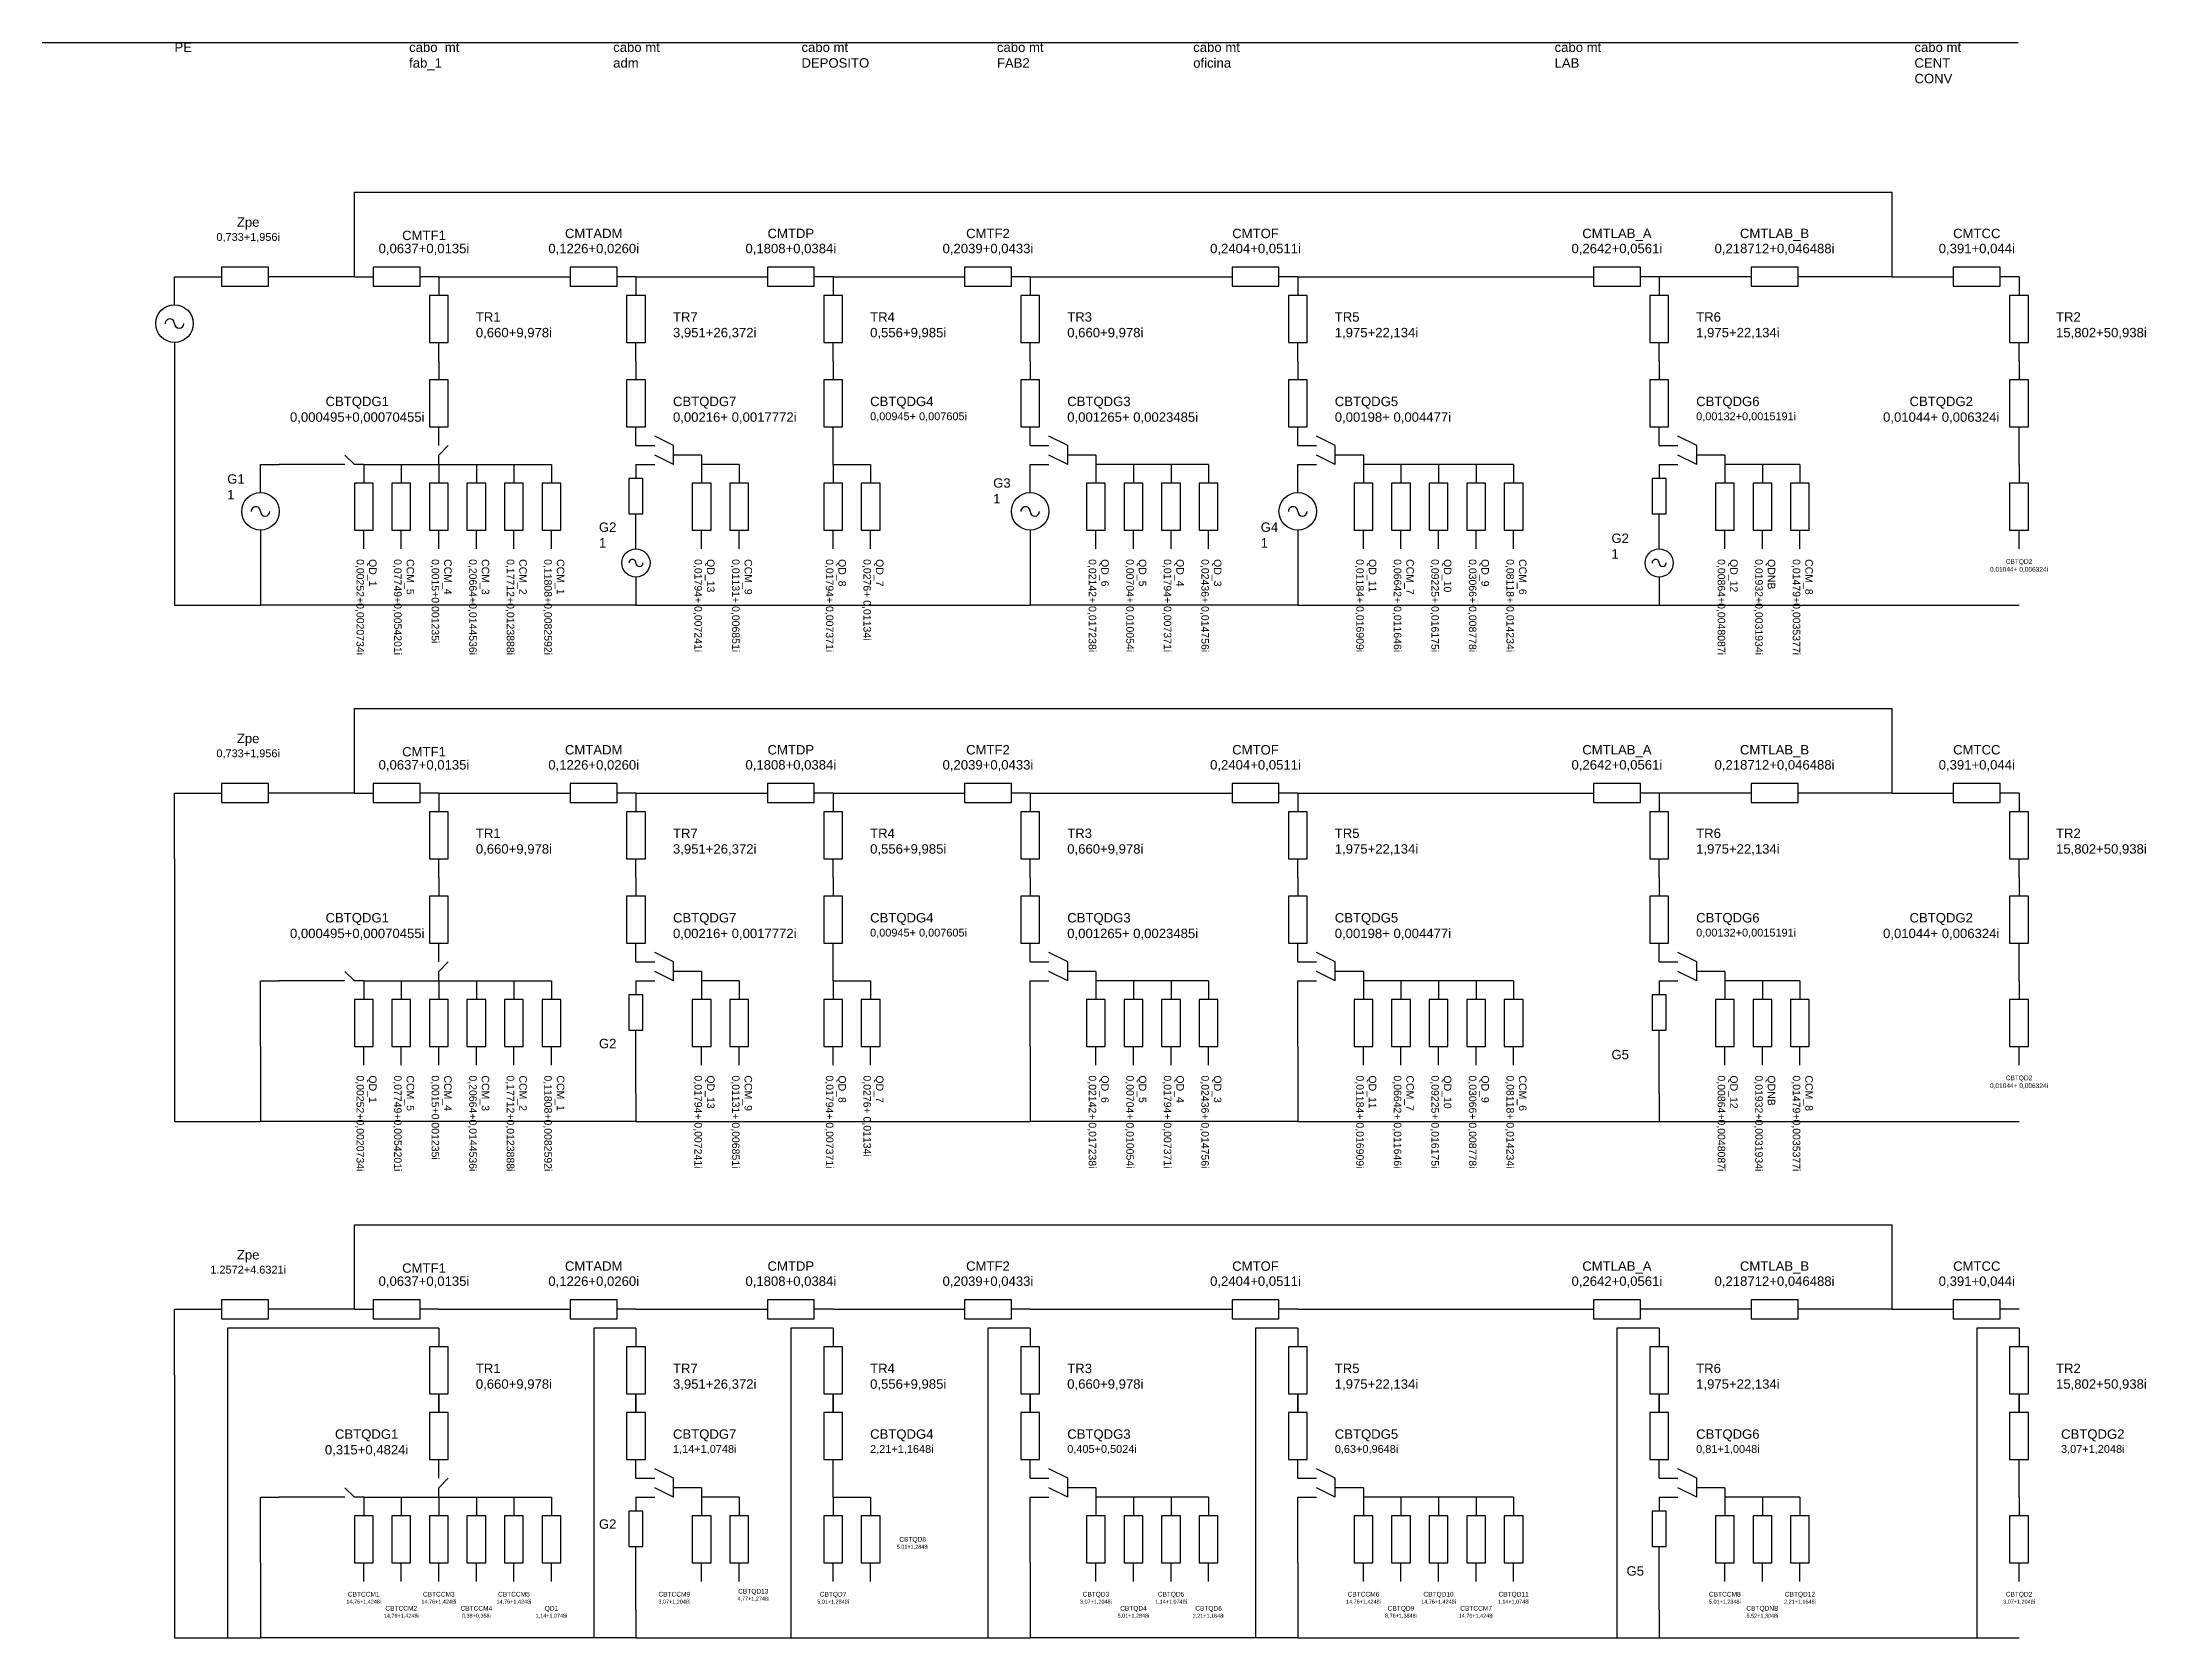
# Model space of a CAD drawing. Header units: millimetres. Extents: x 0 to 448, y 160 to 500.
import ezdxf

# ---------------------------------------------------------------- set-up
doc = ezdxf.new("R2010")
doc.units = ezdxf.units.MM
doc.styles.get("Standard").update_dxf_attribs({"font": 'arial.ttf'})

# ---------------------------------------------------------------- blocks, each defined once
blk = doc.blocks.new('*U4')
for p, q in [((0, 9), (0, 5)), ((0, -9), (0, -5))]:
    blk.add_line(p, q)
blk.add_lwpolyline([(2, 5), (-2, 5), (-2, -5), (2, -5)], close=True)
blk = doc.blocks.new('*U5')
at = {"color": 0, "linetype": 'ByBlock', "lineweight": -2, "transparency": 16777216}
for p in [(0, 0), (8, 0), (16, 0), (24, 0), (32, 0), (40, 0)]:
    blk.add_blockref('*U4', p, dxfattribs=at)
blk = doc.blocks.new('*U8')
for p, q in [((0, 9), (0, 5)), ((0, -9), (0, -5))]:
    blk.add_line(p, q)
blk.add_lwpolyline([(2, 5), (-2, 5), (-2, -5), (2, -5)], close=True)
blk = doc.blocks.new('*U9')
at = {"color": 0, "linetype": 'ByBlock', "lineweight": -2, "transparency": 16777216}
for p in [(0, 0), (8, 0)]:
    blk.add_blockref('*U8', p, dxfattribs=at)
blk = doc.blocks.new('*U10')
for p, q in [((0, 9), (0, 5)), ((0, -9), (0, -5))]:
    blk.add_line(p, q)
blk.add_lwpolyline([(2, 5), (-2, 5), (-2, -5), (2, -5)], close=True)
blk = doc.blocks.new('*U12')
at = {"color": 0, "linetype": 'ByBlock', "lineweight": -2, "transparency": 16777216}
for p in [(0, 0), (8, 0)]:
    blk.add_blockref('*U10', p, dxfattribs=at)
blk = doc.blocks.new('*U14')
for p, q in [((0, 9), (0, 5)), ((0, -9), (0, -5))]:
    blk.add_line(p, q)
blk.add_lwpolyline([(2, 5), (-2, 5), (-2, -5), (2, -5)], close=True)
blk = doc.blocks.new('*U16')
at = {"color": 0, "linetype": 'ByBlock', "lineweight": -2, "transparency": 16777216}
for p in [(0, 0), (8, 0), (16, 0), (24, 0)]:
    blk.add_blockref('*U14', p, dxfattribs=at)
blk = doc.blocks.new('*U17')
for p, q in [((0, 9), (0, 5)), ((0, -9), (0, -5))]:
    blk.add_line(p, q)
blk.add_lwpolyline([(2, 5), (-2, 5), (-2, -5), (2, -5)], close=True)
blk = doc.blocks.new('*U19')
at = {"color": 0, "linetype": 'ByBlock', "lineweight": -2, "transparency": 16777216}
for p in [(0, 0), (8, 0), (16, 0), (24, 0), (32, 0)]:
    blk.add_blockref('*U17', p, dxfattribs=at)
blk = doc.blocks.new('*U20')
for p, q in [((0, 9), (0, 5)), ((0, -9), (0, -5))]:
    blk.add_line(p, q)
blk.add_lwpolyline([(2, 5), (-2, 5), (-2, -5), (2, -5)], close=True)
blk = doc.blocks.new('*U22')
at = {"color": 0, "linetype": 'ByBlock', "lineweight": -2, "transparency": 16777216}
for p in [(0, 0), (8, 0), (16, 0)]:
    blk.add_blockref('*U20', p, dxfattribs=at)
blk = doc.blocks.new('*U23')
for p, q in [((0, 9), (0, 5)), ((0, -9), (0, -5))]:
    blk.add_line(p, q)
blk.add_lwpolyline([(2, 5), (-2, 5), (-2, -5), (2, -5)], close=True)
blk = doc.blocks.new('*U25')
at = {"color": 0, "linetype": 'ByBlock', "lineweight": -2, "transparency": 16777216}
blk.add_blockref('*U23', (0, 0), dxfattribs=at)
blk = doc.blocks.new('*U37')
for p, q in [((0, 9), (0, 5)), ((0, -9), (0, -5))]:
    blk.add_line(p, q)
blk.add_lwpolyline([(2, 5), (-2, 5), (-2, -5), (2, -5)], close=True)
blk = doc.blocks.new('*U38')
at = {"color": 0, "linetype": 'ByBlock', "lineweight": -2, "transparency": 16777216}
for p in [(0, 0), (8, 0), (16, 0), (24, 0), (32, 0), (40, 0)]:
    blk.add_blockref('*U37', p, dxfattribs=at)
blk = doc.blocks.new('*U39')
for p, q in [((0, 9), (0, 5)), ((0, -9), (0, -5))]:
    blk.add_line(p, q)
blk.add_lwpolyline([(2, 5), (-2, 5), (-2, -5), (2, -5)], close=True)
blk = doc.blocks.new('*U40')
at = {"color": 0, "linetype": 'ByBlock', "lineweight": -2, "transparency": 16777216}
for p in [(0, 0), (8, 0)]:
    blk.add_blockref('*U39', p, dxfattribs=at)
blk = doc.blocks.new('*U33')
for p, q in [((0, 9), (0, 5)), ((0, -9), (0, -5))]:
    blk.add_line(p, q)
blk.add_lwpolyline([(2, 5), (-2, 5), (-2, -5), (2, -5)], close=True)
blk = doc.blocks.new('*U34')
at = {"color": 0, "linetype": 'ByBlock', "lineweight": -2, "transparency": 16777216}
for p in [(0, 0), (8, 0)]:
    blk.add_blockref('*U33', p, dxfattribs=at)
blk = doc.blocks.new('*U35')
for p, q in [((0, 9), (0, 5)), ((0, -9), (0, -5))]:
    blk.add_line(p, q)
blk.add_lwpolyline([(2, 5), (-2, 5), (-2, -5), (2, -5)], close=True)
blk = doc.blocks.new('*U36')
at = {"color": 0, "linetype": 'ByBlock', "lineweight": -2, "transparency": 16777216}
for p in [(0, 0), (8, 0), (16, 0), (24, 0)]:
    blk.add_blockref('*U35', p, dxfattribs=at)
blk = doc.blocks.new('*U29')
for p, q in [((0, 9), (0, 5)), ((0, -9), (0, -5))]:
    blk.add_line(p, q)
blk.add_lwpolyline([(2, 5), (-2, 5), (-2, -5), (2, -5)], close=True)
blk = doc.blocks.new('*U30')
at = {"color": 0, "linetype": 'ByBlock', "lineweight": -2, "transparency": 16777216}
for p in [(0, 0), (8, 0), (16, 0), (24, 0), (32, 0)]:
    blk.add_blockref('*U29', p, dxfattribs=at)
blk = doc.blocks.new('*U31')
for p, q in [((0, 9), (0, 5)), ((0, -9), (0, -5))]:
    blk.add_line(p, q)
blk.add_lwpolyline([(2, 5), (-2, 5), (-2, -5), (2, -5)], close=True)
blk = doc.blocks.new('*U32')
at = {"color": 0, "linetype": 'ByBlock', "lineweight": -2, "transparency": 16777216}
for p in [(0, 0), (8, 0), (16, 0)]:
    blk.add_blockref('*U31', p, dxfattribs=at)
blk = doc.blocks.new('*U26')
for p, q in [((0, 9), (0, 5)), ((0, -9), (0, -5))]:
    blk.add_line(p, q)
blk.add_lwpolyline([(2, 5), (-2, 5), (-2, -5), (2, -5)], close=True)
blk = doc.blocks.new('*U28')
at = {"color": 0, "linetype": 'ByBlock', "lineweight": -2, "transparency": 16777216}
blk.add_blockref('*U26', (0, 0), dxfattribs=at)
blk = doc.blocks.new('*U55')
for p, q in [((0, 9), (0, 5)), ((0, -9), (0, -5))]:
    blk.add_line(p, q)
blk.add_lwpolyline([(2, 5), (-2, 5), (-2, -5), (2, -5)], close=True)
blk = doc.blocks.new('*U41')
at = {"color": 0, "linetype": 'ByBlock', "lineweight": -2, "transparency": 16777216}
for p in [(0, 0), (8, 0), (16, 0), (24, 0), (32, 0), (40, 0)]:
    blk.add_blockref('*U55', p, dxfattribs=at)
blk = doc.blocks.new('*U43')
for p, q in [((0, 9), (0, 5)), ((0, -9), (0, -5))]:
    blk.add_line(p, q)
blk.add_lwpolyline([(2, 5), (-2, 5), (-2, -5), (2, -5)], close=True)
blk = doc.blocks.new('*U44')
at = {"color": 0, "linetype": 'ByBlock', "lineweight": -2, "transparency": 16777216}
for p in [(0, 0), (8, 0)]:
    blk.add_blockref('*U43', p, dxfattribs=at)
blk = doc.blocks.new('*U51')
for p, q in [((0, 9), (0, 5)), ((0, -9), (0, -5))]:
    blk.add_line(p, q)
blk.add_lwpolyline([(2, 5), (-2, 5), (-2, -5), (2, -5)], close=True)
blk = doc.blocks.new('*U52')
at = {"color": 0, "linetype": 'ByBlock', "lineweight": -2, "transparency": 16777216}
for p in [(0, 0), (8, 0)]:
    blk.add_blockref('*U51', p, dxfattribs=at)
blk = doc.blocks.new('*U53')
for p, q in [((0, 9), (0, 5)), ((0, -9), (0, -5))]:
    blk.add_line(p, q)
blk.add_lwpolyline([(2, 5), (-2, 5), (-2, -5), (2, -5)], close=True)
blk = doc.blocks.new('*U54')
at = {"color": 0, "linetype": 'ByBlock', "lineweight": -2, "transparency": 16777216}
for p in [(0, 0), (8, 0), (16, 0), (24, 0)]:
    blk.add_blockref('*U53', p, dxfattribs=at)
blk = doc.blocks.new('*U47')
for p, q in [((0, 9), (0, 5)), ((0, -9), (0, -5))]:
    blk.add_line(p, q)
blk.add_lwpolyline([(2, 5), (-2, 5), (-2, -5), (2, -5)], close=True)
blk = doc.blocks.new('*U48')
at = {"color": 0, "linetype": 'ByBlock', "lineweight": -2, "transparency": 16777216}
for p in [(0, 0), (8, 0), (16, 0), (24, 0), (32, 0)]:
    blk.add_blockref('*U47', p, dxfattribs=at)
blk = doc.blocks.new('*U49')
for p, q in [((0, 9), (0, 5)), ((0, -9), (0, -5))]:
    blk.add_line(p, q)
blk.add_lwpolyline([(2, 5), (-2, 5), (-2, -5), (2, -5)], close=True)
blk = doc.blocks.new('*U50')
at = {"color": 0, "linetype": 'ByBlock', "lineweight": -2, "transparency": 16777216}
for p in [(0, 0), (8, 0), (16, 0)]:
    blk.add_blockref('*U49', p, dxfattribs=at)
blk = doc.blocks.new('*U45')
for p, q in [((0, 9), (0, 5)), ((0, -9), (0, -5))]:
    blk.add_line(p, q)
blk.add_lwpolyline([(2, 5), (-2, 5), (-2, -5), (2, -5)], close=True)
blk = doc.blocks.new('*U46')
at = {"color": 0, "linetype": 'ByBlock', "lineweight": -2, "transparency": 16777216}
blk.add_blockref('*U45', (0, 0), dxfattribs=at)

msp = doc.modelspace()

# ---------------------------------------------------------------- linework, layer by layer
for p, q in [((0, 500), (421.05, 500)), ((66.53, 468.13), (394.21, 468.13)), ((66.53, 450.13), (66.53, 468.13)), ((394.21, 450.13), (394.21, 468.13)), ((28.21, 444.13), (28.21, 450.13)), ((28.21, 450.13), (38.21, 450.13)), ((66.53, 450.13), (48.21, 450.13)), ((66.53, 450.13), (70.53, 450.13)), ((84.53, 450.13), (80.53, 450.13)), ((84.53, 450.13), (112.53, 450.13)), ((84.53, 450.13), (84.53, 446.13)), ((126.53, 450.13), (122.53, 450.13)), ((126.53, 450.13), (126.53, 446.13)), ((126.53, 450.13), (154.53, 450.13)), ((168.53, 450.13), (164.53, 450.13)), ((168.53, 450.13), (168.53, 446.13)), ((168.53, 450.13), (196.53, 450.13)), ((210.53, 450.13), (206.53, 450.13)), ((210.53, 450.13), (210.53, 446.13)), ((210.53, 450.13), (253.53, 450.13)), ((267.53, 450.13), (263.53, 450.13)), ((267.53, 450.13), (267.53, 446.13)), ((267.53, 450.13), (330.53, 450.13)), ((344.53, 450.13), (340.53, 450.13)), ((344.53, 450.13), (344.53, 446.13)), ((364.12, 450.13), (344.53, 450.13)), ((394.21, 450.13), (374.12, 450.13)), ((394.21, 450.13), (407.21, 450.13)), ((421.21, 450.13), (417.21, 450.13)), ((421.21, 450.13), (421.21, 446.13)), ((28.21, 436.13), (28.21, 380.13)), ((84.53, 432.13), (84.53, 436.13)), ((126.53, 432.13), (126.53, 436.13)), ((168.53, 432.13), (168.53, 436.13)), ((210.53, 432.13), (210.53, 436.13)), ((267.53, 432.13), (267.53, 436.13)), ((344.53, 432.13), (344.53, 436.13)), ((421.21, 432.13), (421.21, 436.13)), ((84.53, 432.13), (84.53, 428.13)), ((126.53, 432.13), (126.53, 428.13)), ((168.53, 432.13), (168.53, 428.13)), ((210.53, 432.13), (210.53, 428.13)), ((267.53, 432.13), (267.53, 428.13)), ((344.53, 432.13), (344.53, 428.13)), ((421.21, 432.13), (421.21, 428.13)), ((84.53, 414.13), (84.53, 418.13)), ((126.53, 414.13), (126.53, 418.13)), ((168.53, 414.13), (168.53, 418.13)), ((210.53, 414.13), (210.53, 418.13)), ((267.53, 414.13), (267.53, 418.13)), ((344.53, 414.13), (344.53, 418.13)), ((421.21, 410.13), (421.21, 418.13)), ((84.53, 412.13), (86.53, 414.13)), ((126.53, 414.13), (130.53, 414.13)), ((134.53, 414.13), (130.53, 416.13)), ((134.53, 410.13), (134.53, 414.13)), ((168.53, 410.13), (168.53, 414.13)), ((210.53, 414.13), (214.53, 414.13)), ((218.53, 414.13), (214.53, 416.13)), ((218.53, 410.13), (218.53, 414.13)), ((267.53, 414.13), (271.53, 414.13)), ((275.53, 414.13), (271.53, 416.13)), ((275.53, 410.13), (275.53, 414.13)), ((344.53, 414.13), (348.53, 414.13)), ((352.53, 414.13), (348.53, 416.13)), ((352.53, 410.13), (352.53, 414.13)), ((46.53, 404.13), (46.53, 410.13)), ((46.53, 410.13), (50.53, 410.13)), ((64.53, 410.13), (50.53, 410.13)), ((66.53, 410.13), (64.53, 412.13)), ((68.53, 410.13), (66.53, 410.13)), ((68.53, 410.13), (108.53, 410.13)), ((84.53, 410.13), (84.53, 412.13)), ((126.53, 410.13), (130.53, 410.13)), ((126.53, 410.13), (126.53, 407.13)), ((134.53, 410.13), (130.53, 412.13)), ((140.53, 412.13), (134.53, 412.13)), ((140.53, 412.13), (140.53, 410.13)), ((148.53, 410.13), (140.53, 410.13)), ((168.53, 410.13), (176.53, 410.13)), ((210.53, 404.13), (210.53, 410.13)), ((210.53, 410.13), (214.53, 410.13)), ((218.53, 410.13), (214.53, 412.13)), ((224.53, 412.13), (218.53, 412.13)), ((224.53, 412.13), (224.53, 410.13)), ((248.53, 410.13), (224.53, 410.13)), ((267.53, 410.13), (271.53, 410.13)), ((267.53, 404.13), (267.53, 410.13)), ((275.53, 410.13), (271.53, 412.13)), ((281.53, 412.13), (275.53, 412.13)), ((281.53, 412.13), (281.53, 410.13)), ((313.53, 410.13), (281.53, 410.13)), ((344.53, 410.13), (348.53, 410.13)), ((344.53, 410.13), (344.53, 407.13)), ((352.53, 410.13), (348.53, 412.13)), ((358.53, 412.13), (352.53, 412.13)), ((358.53, 412.13), (358.53, 410.13)), ((374.53, 410.13), (358.53, 410.13)), ((126.53, 396.63), (126.53, 399.63)), ((344.53, 396.63), (344.53, 399.63)), ((46.53, 396.13), (46.53, 380.13)), ((126.53, 392.13), (126.53, 396.63)), ((210.53, 396.13), (210.53, 380.13)), ((267.53, 396.13), (267.53, 380.13)), ((344.53, 392.13), (344.53, 396.63)), ((126.53, 386.13), (126.53, 380.13)), ((344.53, 386.13), (344.53, 380.13)), ((28.21, 380.13), (46.53, 380.13)), ((126.53, 380.13), (46.53, 380.13)), ((126.53, 380.13), (210.53, 380.13)), ((267.53, 380.13), (210.53, 380.13)), ((267.53, 380.13), (344.53, 380.13)), ((344.53, 380.13), (421.21, 380.13)), ((66.53, 358.13), (394.21, 358.13)), ((66.53, 340.13), (66.53, 358.13)), ((394.21, 340.13), (394.21, 358.13)), ((28.21, 326.13), (28.21, 340.13)), ((28.21, 340.13), (38.21, 340.13)), ((66.53, 340.13), (48.21, 340.13)), ((66.53, 340.13), (70.53, 340.13)), ((84.53, 340.13), (80.53, 340.13)), ((84.53, 340.13), (112.53, 340.13)), ((84.53, 340.13), (84.53, 336.13)), ((126.53, 340.13), (122.53, 340.13)), ((126.53, 340.13), (126.53, 336.13)), ((126.53, 340.13), (154.53, 340.13)), ((168.53, 340.13), (164.53, 340.13)), ((168.53, 340.13), (168.53, 336.13)), ((168.53, 340.13), (196.53, 340.13)), ((210.53, 340.13), (206.53, 340.13)), ((210.53, 340.13), (210.53, 336.13)), ((210.53, 340.13), (253.53, 340.13)), ((267.53, 340.13), (263.53, 340.13)), ((267.53, 340.13), (267.53, 336.13)), ((267.53, 340.13), (330.53, 340.13)), ((344.53, 340.13), (340.53, 340.13)), ((344.53, 340.13), (344.53, 336.13)), ((364.12, 340.13), (344.53, 340.13)), ((394.21, 340.13), (374.12, 340.13)), ((394.21, 340.13), (407.21, 340.13)), ((421.21, 340.13), (417.21, 340.13)), ((421.21, 340.13), (421.21, 336.13)), ((28.21, 326.13), (28.21, 270.13)), ((84.53, 322.13), (84.53, 326.13)), ((126.53, 322.13), (126.53, 326.13)), ((168.53, 322.13), (168.53, 326.13)), ((210.53, 322.13), (210.53, 326.13)), ((267.53, 322.13), (267.53, 326.13)), ((344.53, 322.13), (344.53, 326.13)), ((421.21, 322.13), (421.21, 326.13)), ((84.53, 322.13), (84.53, 318.13)), ((126.53, 322.13), (126.53, 318.13)), ((168.53, 322.13), (168.53, 318.13)), ((210.53, 322.13), (210.53, 318.13)), ((267.53, 322.13), (267.53, 318.13)), ((344.53, 322.13), (344.53, 318.13)), ((421.21, 322.13), (421.21, 318.13)), ((84.53, 304.13), (84.53, 308.13)), ((126.53, 304.13), (126.53, 308.13)), ((134.53, 304.13), (130.53, 306.13)), ((168.53, 304.13), (168.53, 308.13)), ((210.53, 304.13), (210.53, 308.13)), ((218.53, 304.13), (214.53, 306.13)), ((267.53, 304.13), (267.53, 308.13)), ((275.53, 304.13), (271.53, 306.13)), ((344.53, 304.13), (344.53, 308.13)), ((352.53, 304.13), (348.53, 306.13)), ((421.21, 300.13), (421.21, 308.13)), ((66.53, 300.13), (64.53, 302.13)), ((84.53, 302.13), (86.53, 304.13)), ((84.53, 300.13), (84.53, 302.13)), ((126.53, 304.13), (130.53, 304.13)), ((134.53, 300.13), (130.53, 302.13)), ((134.53, 300.13), (134.53, 304.13)), ((140.53, 302.13), (134.53, 302.13)), ((140.53, 302.13), (140.53, 300.13)), ((168.53, 300.13), (168.53, 304.13)), ((210.53, 304.13), (214.53, 304.13)), ((218.53, 300.13), (214.53, 302.13)), ((218.53, 300.13), (218.53, 304.13)), ((224.53, 302.13), (218.53, 302.13)), ((224.53, 302.13), (224.53, 300.13)), ((267.53, 304.13), (271.53, 304.13)), ((275.53, 300.13), (271.53, 302.13)), ((275.53, 300.13), (275.53, 304.13)), ((281.53, 302.13), (275.53, 302.13)), ((281.53, 302.13), (281.53, 300.13)), ((344.53, 304.13), (348.53, 304.13)), ((352.53, 300.13), (348.53, 302.13)), ((352.53, 300.13), (352.53, 304.13)), ((358.53, 302.13), (352.53, 302.13)), ((358.53, 302.13), (358.53, 300.13)), ((46.53, 286.13), (46.53, 300.13)), ((46.53, 300.13), (50.53, 300.13)), ((64.53, 300.13), (50.53, 300.13)), ((68.53, 300.13), (66.53, 300.13)), ((68.53, 300.13), (108.53, 300.13)), ((126.53, 300.13), (130.53, 300.13)), ((126.53, 300.13), (126.53, 297.13)), ((148.53, 300.13), (140.53, 300.13)), ((168.53, 300.13), (176.53, 300.13)), ((210.53, 286.13), (210.53, 300.13)), ((210.53, 300.13), (214.53, 300.13)), ((248.53, 300.13), (224.53, 300.13)), ((267.53, 300.13), (271.53, 300.13)), ((267.53, 286.13), (267.53, 300.13)), ((313.53, 300.13), (281.53, 300.13)), ((344.53, 300.13), (348.53, 300.13)), ((344.53, 300.13), (344.53, 297.13)), ((374.53, 300.13), (358.53, 300.13)), ((126.53, 286.63), (126.53, 289.63)), ((344.53, 286.63), (344.53, 289.63)), ((46.53, 286.13), (46.53, 270.13)), ((126.53, 276.13), (126.53, 286.63)), ((210.53, 286.13), (210.53, 270.13)), ((267.53, 286.13), (267.53, 270.13)), ((344.53, 276.13), (344.53, 286.63)), ((126.53, 276.13), (126.53, 270.13)), ((344.53, 276.13), (344.53, 270.13)), ((28.21, 270.13), (46.53, 270.13)), ((126.53, 270.13), (46.53, 270.13)), ((126.53, 270.13), (210.53, 270.13)), ((267.53, 270.13), (210.53, 270.13)), ((267.53, 270.13), (344.53, 270.13)), ((344.53, 270.13), (421.21, 270.13)), ((66.53, 248.13), (394.21, 248.13)), ((66.53, 230.13), (66.53, 248.13)), ((394.21, 230.13), (394.21, 248.13)), ((28.21, 216.13), (28.21, 230.13)), ((28.21, 230.13), (38.21, 230.13)), ((66.53, 230.13), (48.21, 230.13)), ((66.53, 230.13), (70.53, 230.13)), ((84.53, 230.13), (80.53, 230.13)), ((84.53, 230.13), (112.53, 230.13)), ((126.53, 230.13), (122.53, 230.13)), ((126.53, 230.13), (154.53, 230.13)), ((168.53, 230.13), (164.53, 230.13)), ((168.53, 230.13), (196.53, 230.13)), ((210.53, 230.13), (206.53, 230.13)), ((210.53, 230.13), (253.53, 230.13)), ((267.53, 230.13), (263.53, 230.13)), ((267.53, 230.13), (330.53, 230.13)), ((344.53, 230.13), (340.53, 230.13)), ((364.12, 230.13), (344.53, 230.13)), ((394.21, 230.13), (374.12, 230.13)), ((394.21, 230.13), (407.21, 230.13)), ((421.21, 230.13), (417.21, 230.13)), ((84.53, 226.13), (39.53, 226.13)), ((39.53, 226.13), (39.53, 160.13)), ((84.53, 226.13), (84.53, 222.13)), ((126.53, 226.13), (117.53, 226.13)), ((117.53, 226.13), (117.53, 160.13)), ((126.53, 226.13), (126.53, 222.13)), ((168.53, 226.13), (159.53, 226.13)), ((159.53, 226.13), (159.53, 160.13)), ((168.53, 226.13), (168.53, 222.13)), ((210.53, 226.13), (201.53, 226.13)), ((201.53, 226.13), (201.53, 160.13)), ((210.53, 226.13), (210.53, 222.13)), ((267.53, 226.13), (258.53, 226.13)), ((258.53, 226.13), (258.53, 160.13)), ((267.53, 226.13), (267.53, 222.13)), ((344.53, 226.13), (335.53, 226.13)), ((335.53, 226.13), (335.53, 160.13)), ((344.53, 226.13), (344.53, 222.13)), ((421.21, 226.13), (412.21, 226.13)), ((412.21, 226.13), (412.21, 160.13)), ((421.21, 226.13), (421.21, 222.13)), ((28.21, 216.13), (28.21, 160.13)), ((84.53, 208.13), (84.53, 212.13)), ((84.53, 212.13), (84.53, 208.13)), ((126.53, 208.13), (126.53, 212.13)), ((126.53, 212.13), (126.53, 208.13)), ((168.53, 208.13), (168.53, 212.13)), ((168.53, 212.13), (168.53, 208.13)), ((210.53, 208.13), (210.53, 212.13)), ((210.53, 212.13), (210.53, 208.13)), ((267.53, 208.13), (267.53, 212.13)), ((267.53, 212.13), (267.53, 208.13)), ((344.53, 208.13), (344.53, 212.13)), ((344.53, 212.13), (344.53, 208.13)), ((421.21, 208.13), (421.21, 212.13)), ((421.21, 212.13), (421.21, 208.13)), ((84.53, 194.13), (84.53, 198.13)), ((126.53, 194.13), (126.53, 198.13)), ((168.53, 194.13), (168.53, 198.13)), ((210.53, 194.13), (210.53, 198.13)), ((267.53, 194.13), (267.53, 198.13)), ((344.53, 194.13), (344.53, 198.13)), ((421.21, 190.13), (421.21, 198.13)), ((84.53, 192.13), (86.53, 194.13)), ((126.53, 194.13), (130.53, 194.13)), ((134.53, 194.13), (130.53, 196.13)), ((134.53, 190.13), (134.53, 194.13)), ((168.53, 190.13), (168.53, 194.13)), ((210.53, 194.13), (214.53, 194.13)), ((218.53, 194.13), (214.53, 196.13)), ((218.53, 190.13), (218.53, 194.13)), ((267.53, 194.13), (271.53, 194.13)), ((275.53, 194.13), (271.53, 196.13)), ((275.53, 190.13), (275.53, 194.13)), ((344.53, 194.13), (348.53, 194.13)), ((352.53, 194.13), (348.53, 196.13)), ((352.53, 190.13), (352.53, 194.13)), ((46.53, 176.13), (46.53, 190.13)), ((46.53, 190.13), (50.53, 190.13)), ((64.53, 190.13), (50.53, 190.13)), ((66.53, 190.13), (64.53, 192.13)), ((68.53, 190.13), (66.53, 190.13)), ((68.53, 190.13), (108.53, 190.13)), ((84.53, 190.13), (84.53, 192.13)), ((126.53, 190.13), (130.53, 190.13)), ((126.53, 190.13), (126.53, 187.13)), ((134.53, 190.13), (130.53, 192.13)), ((140.53, 192.13), (134.53, 192.13)), ((140.53, 192.13), (140.53, 190.13)), ((148.53, 190.13), (140.53, 190.13)), ((168.53, 190.13), (176.53, 190.13)), ((210.53, 176.13), (210.53, 190.13)), ((210.53, 190.13), (214.53, 190.13)), ((218.53, 190.13), (214.53, 192.13)), ((224.53, 192.13), (218.53, 192.13)), ((224.53, 192.13), (224.53, 190.13)), ((248.53, 190.13), (224.53, 190.13)), ((267.53, 190.13), (271.53, 190.13)), ((267.53, 176.13), (267.53, 190.13)), ((275.53, 190.13), (271.53, 192.13)), ((281.53, 192.13), (275.53, 192.13)), ((281.53, 192.13), (281.53, 190.13)), ((313.53, 190.13), (281.53, 190.13)), ((344.53, 190.13), (348.53, 190.13)), ((344.53, 190.13), (344.53, 187.13)), ((352.53, 190.13), (348.53, 192.13)), ((358.53, 192.13), (352.53, 192.13)), ((358.53, 192.13), (358.53, 190.13)), ((374.53, 190.13), (358.53, 190.13)), ((126.53, 176.63), (126.53, 179.63)), ((344.53, 176.63), (344.53, 179.63)), ((46.53, 176.13), (46.53, 160.13)), ((126.53, 166.13), (126.53, 176.63)), ((210.53, 176.13), (210.53, 160.13)), ((267.53, 176.13), (267.53, 160.13)), ((344.53, 166.13), (344.53, 176.63)), ((126.53, 166.13), (126.53, 160.13)), ((344.53, 166.13), (344.53, 160.13)), ((28.21, 160.13), (46.53, 160.13)), ((126.53, 160.13), (46.53, 160.13)), ((126.53, 160.13), (210.53, 160.13)), ((267.53, 160.13), (210.53, 160.13)), ((267.53, 160.13), (344.53, 160.13)), ((344.53, 160.13), (421.21, 160.13))]:
    msp.add_line(p, q)
for points in [[(38.21, 452.13), (38.21, 448.13), (48.21, 448.13), (48.21, 452.13)], [(70.53, 452.13), (70.53, 448.13), (80.53, 448.13), (80.53, 452.13)], [(112.53, 452.13), (112.53, 448.13), (122.53, 448.13), (122.53, 452.13)], [(154.53, 452.13), (154.53, 448.13), (164.53, 448.13), (164.53, 452.13)], [(196.53, 452.13), (196.53, 448.13), (206.53, 448.13), (206.53, 452.13)], [(253.53, 452.13), (253.53, 448.13), (263.53, 448.13), (263.53, 452.13)], [(330.53, 452.13), (330.53, 448.13), (340.53, 448.13), (340.53, 452.13)], [(364.12, 452.13), (364.12, 448.13), (374.12, 448.13), (374.12, 452.13)], [(407.21, 452.13), (407.21, 448.13), (417.21, 448.13), (417.21, 452.13)], [(86.53, 446.13), (82.53, 446.13), (82.53, 436.13), (86.53, 436.13)], [(128.53, 446.13), (124.53, 446.13), (124.53, 436.13), (128.53, 436.13)], [(170.53, 446.13), (166.53, 446.13), (166.53, 436.13), (170.53, 436.13)], [(212.53, 446.13), (208.53, 446.13), (208.53, 436.13), (212.53, 436.13)], [(269.53, 446.13), (265.53, 446.13), (265.53, 436.13), (269.53, 436.13)], [(346.53, 446.13), (342.53, 446.13), (342.53, 436.13), (346.53, 436.13)], [(423.21, 446.13), (419.21, 446.13), (419.21, 436.13), (423.21, 436.13)], [(86.53, 428.13), (82.53, 428.13), (82.53, 418.13), (86.53, 418.13)], [(128.53, 428.13), (124.53, 428.13), (124.53, 418.13), (128.53, 418.13)], [(170.53, 428.13), (166.53, 428.13), (166.53, 418.13), (170.53, 418.13)], [(212.53, 428.13), (208.53, 428.13), (208.53, 418.13), (212.53, 418.13)], [(269.53, 428.13), (265.53, 428.13), (265.53, 418.13), (269.53, 418.13)], [(346.53, 428.13), (342.53, 428.13), (342.53, 418.13), (346.53, 418.13)], [(423.21, 428.13), (419.21, 428.13), (419.21, 418.13), (423.21, 418.13)], [(128.03, 407.13), (125.03, 407.13), (125.03, 399.63), (128.03, 399.63)], [(346.03, 407.13), (343.03, 407.13), (343.03, 399.63), (346.03, 399.63)], [(38.21, 342.13), (38.21, 338.13), (48.21, 338.13), (48.21, 342.13)], [(70.53, 342.13), (70.53, 338.13), (80.53, 338.13), (80.53, 342.13)], [(112.53, 342.13), (112.53, 338.13), (122.53, 338.13), (122.53, 342.13)], [(154.53, 342.13), (154.53, 338.13), (164.53, 338.13), (164.53, 342.13)], [(196.53, 342.13), (196.53, 338.13), (206.53, 338.13), (206.53, 342.13)], [(253.53, 342.13), (253.53, 338.13), (263.53, 338.13), (263.53, 342.13)], [(330.53, 342.13), (330.53, 338.13), (340.53, 338.13), (340.53, 342.13)], [(364.12, 342.13), (364.12, 338.13), (374.12, 338.13), (374.12, 342.13)], [(407.21, 342.13), (407.21, 338.13), (417.21, 338.13), (417.21, 342.13)], [(86.53, 336.13), (82.53, 336.13), (82.53, 326.13), (86.53, 326.13)], [(128.53, 336.13), (124.53, 336.13), (124.53, 326.13), (128.53, 326.13)], [(170.53, 336.13), (166.53, 336.13), (166.53, 326.13), (170.53, 326.13)], [(212.53, 336.13), (208.53, 336.13), (208.53, 326.13), (212.53, 326.13)], [(269.53, 336.13), (265.53, 336.13), (265.53, 326.13), (269.53, 326.13)], [(346.53, 336.13), (342.53, 336.13), (342.53, 326.13), (346.53, 326.13)], [(423.21, 336.13), (419.21, 336.13), (419.21, 326.13), (423.21, 326.13)], [(86.53, 318.13), (82.53, 318.13), (82.53, 308.13), (86.53, 308.13)], [(128.53, 318.13), (124.53, 318.13), (124.53, 308.13), (128.53, 308.13)], [(170.53, 318.13), (166.53, 318.13), (166.53, 308.13), (170.53, 308.13)], [(212.53, 318.13), (208.53, 318.13), (208.53, 308.13), (212.53, 308.13)], [(269.53, 318.13), (265.53, 318.13), (265.53, 308.13), (269.53, 308.13)], [(346.53, 318.13), (342.53, 318.13), (342.53, 308.13), (346.53, 308.13)], [(423.21, 318.13), (419.21, 318.13), (419.21, 308.13), (423.21, 308.13)], [(128.03, 297.13), (125.03, 297.13), (125.03, 289.63), (128.03, 289.63)], [(346.03, 297.13), (343.03, 297.13), (343.03, 289.63), (346.03, 289.63)], [(38.21, 232.13), (38.21, 228.13), (48.21, 228.13), (48.21, 232.13)], [(70.53, 232.13), (70.53, 228.13), (80.53, 228.13), (80.53, 232.13)], [(112.53, 232.13), (112.53, 228.13), (122.53, 228.13), (122.53, 232.13)], [(154.53, 232.13), (154.53, 228.13), (164.53, 228.13), (164.53, 232.13)], [(196.53, 232.13), (196.53, 228.13), (206.53, 228.13), (206.53, 232.13)], [(253.53, 232.13), (253.53, 228.13), (263.53, 228.13), (263.53, 232.13)], [(330.53, 232.13), (330.53, 228.13), (340.53, 228.13), (340.53, 232.13)], [(364.12, 232.13), (364.12, 228.13), (374.12, 228.13), (374.12, 232.13)], [(407.21, 232.13), (407.21, 228.13), (417.21, 228.13), (417.21, 232.13)], [(86.53, 222.13), (82.53, 222.13), (82.53, 212.13), (86.53, 212.13)], [(128.53, 222.13), (124.53, 222.13), (124.53, 212.13), (128.53, 212.13)], [(170.53, 222.13), (166.53, 222.13), (166.53, 212.13), (170.53, 212.13)], [(212.53, 222.13), (208.53, 222.13), (208.53, 212.13), (212.53, 212.13)], [(269.53, 222.13), (265.53, 222.13), (265.53, 212.13), (269.53, 212.13)], [(346.53, 222.13), (342.53, 222.13), (342.53, 212.13), (346.53, 212.13)], [(423.21, 222.13), (419.21, 222.13), (419.21, 212.13), (423.21, 212.13)], [(86.53, 208.13), (82.53, 208.13), (82.53, 198.13), (86.53, 198.13)], [(128.53, 208.13), (124.53, 208.13), (124.53, 198.13), (128.53, 198.13)], [(170.53, 208.13), (166.53, 208.13), (166.53, 198.13), (170.53, 198.13)], [(212.53, 208.13), (208.53, 208.13), (208.53, 198.13), (212.53, 198.13)], [(269.53, 208.13), (265.53, 208.13), (265.53, 198.13), (269.53, 198.13)], [(346.53, 208.13), (342.53, 208.13), (342.53, 198.13), (346.53, 198.13)], [(423.21, 208.13), (419.21, 208.13), (419.21, 198.13), (423.21, 198.13)], [(128.03, 187.13), (125.03, 187.13), (125.03, 179.63), (128.03, 179.63)], [(346.03, 187.13), (343.03, 187.13), (343.03, 179.63), (346.03, 179.63)]]:
    msp.add_lwpolyline(points, close=True)
for centre, radius in [((28.21, 440.13), 4), ((46.53, 400.13), 4), ((210.53, 400.13), 4), ((267.53, 400.13), 4), ((126.53, 389.13), 3), ((344.53, 389.13), 3)]:
    msp.add_circle(centre, radius)
for centre, radius, start, end in [((27.21, 440.12), 1, 0.3514, 180.3514), ((29.21, 440.13), 1, 180.3514, 0.3514), ((45.53, 400.12), 1, 0.3514, 180.3514), ((47.53, 400.13), 1, 180.3514, 0.3514), ((209.53, 400.12), 1, 0.3514, 180.3514), ((211.53, 400.13), 1, 180.3514, 0.3514), ((266.53, 400.12), 1, 0.3514, 180.3514), ((268.53, 400.13), 1, 180.3514, 0.3514), ((125.78, 389.12), 0.75, 0.3514, 180.3514), ((127.28, 389.13), 0.75, 180.3514, 0.3514), ((343.78, 389.12), 0.75, 0.3514, 180.3514), ((345.28, 389.13), 0.75, 180.3514, 0.3514)]:
    msp.add_arc(centre, radius, start, end)

# ---------------------------------------------------------------- block references
for name, p in [('*U5', (68.53, 401.13)), ('*U9', (140.53, 401.13)), ('*U12', (168.53, 401.13)), ('*U16', (224.53, 401.13)), ('*U19', (281.53, 401.13)), ('*U22', (358.53, 401.13)), ('*U25', (421.21, 401.13)), ('*U38', (68.53, 291.13)), ('*U40', (140.53, 291.13)), ('*U34', (168.53, 291.13)), ('*U36', (224.53, 291.13)), ('*U30', (281.53, 291.13)), ('*U32', (358.53, 291.13)), ('*U28', (421.21, 291.13)), ('*U41', (68.53, 181.13)), ('*U44', (140.53, 181.13)), ('*U52', (168.53, 181.13)), ('*U54', (224.53, 181.13)), ('*U48', (281.53, 181.13)), ('*U50', (358.53, 181.13)), ('*U46', (421.21, 181.13))]:
    msp.add_blockref(name, p)

# ---------------------------------------------------------------- texts
for s, width, heights, insert, char_height, attachment_point in [('PE', 11.6685, [0], (28.21, 500), 2, 1), ('cabo  mt \\Pfab_1', 11.6685, [0], (78.2, 500), 2, 1), ('cabo mt adm', 11.6685, [0], (121.68, 500), 2, 1), ('cabo mt DEPOSITO', 11.6685, [0], (161.8, 500), 2, 1), ('cabo mt FAB2', 11.6685, [0], (203.44, 500), 2, 1), ('cabo mt oficina ', 11.6685, [0], (245.26, 500), 2, 1), ('cabo mt LAB ', 11.6685, [0], (322.26, 500), 2, 1), ('cabo mt CENT CONV', 11.6685, [0], (398.93, 500), 2, 1), ('Zpe\\P{\\H0.83333x;0,733+1,956i}', 26.3854, [6.53], (43.91, 462.75), 2, 2), ('0,0637+0,0135i', 11.6685, [0], (81.37, 457.13), 2, 2), ('CMTF1', 11.6685, [0], (81.37, 459.92), 2, 2), ('0,1226+0,0260i ', 11.6685, [0], (117.53, 457.13), 2, 2), ('CMTADM', 11.6685, [0], (117.53, 460.34), 2, 2), ('0,1808+0,0384i', 11.6685, [0], (159.53, 457.13), 2, 2), ('CMTDP', 11.6685, [0], (159.53, 460.34), 2, 2), ('0,2039+0,0433i', 11.6685, [0], (201.53, 457.13), 2, 2), ('CMTF2', 11.6685, [0], (201.53, 460.34), 2, 2), ('0,2404+0,0511i ', 11.6685, [0], (258.53, 457.13), 2, 2), ('CMTOF', 11.6685, [0], (258.53, 460.34), 2, 2), ('0,2642+0,0561i ', 11.6685, [0], (335.53, 457.13), 2, 2), ('CMTLAB_A', 11.6685, [0], (335.53, 460.34), 2, 2), ('0,218712+0,046488i ', 11.6685, [0], (369.12, 457.13), 2, 2), ('CMTLAB_B', 11.6685, [0], (369.12, 460.34), 2, 2), ('0,391+0,044i ', 11.6685, [0], (412.21, 457.13), 2, 2), ('CMTCC', 11.6685, [0], (412.21, 460.34), 2, 2), ('TR1\\P0,660+9,978i', 11.6685, [0], (92.42, 442.55), 2, 1), ('TR7\\P3,951+26,372i ', 11.6685, [0], (134.42, 442.55), 2, 1), ('TR4\\P0,556+9,985i', 11.6685, [0], (176.42, 442.55), 2, 1), ('TR3\\P0,660+9,978i', 11.6685, [0], (218.42, 442.55), 2, 1), ('TR5\\P1,975+22,134i', 11.6685, [0], (275.42, 442.55), 2, 1), ('TR6\\P1,975+22,134i ', 11.6685, [0], (352.42, 442.55), 2, 1), ('TR2\\P15,802+50,938i', 11.6685, [0], (429.09, 442.55), 2, 1), ('CBTQDG1\\P0,000495+0,00070455i   ', 26.3854, [6.53], (67.15, 424.55), 2, 2), ('CBTQDG7\\P0,00216+ 0,0017772i ', 29.558, [5.93], (134.42, 424.55), 2, 1), ('CBTQDG4\\P{\\H0.83333x;0,00945+ 0,007605i }', 22.5324, [6.1], (176.42, 424.55), 2, 1), ('CBTQDG3\\P0,001265+ 0,0023485i ', 32.0772, [8.22], (218.42, 424.55), 2, 1), ('CBTQDG5\\P0,00198+ 0,004477i ', 28.0254, [8.26], (275.42, 424.55), 2, 1), ('CBTQDG6\\P{\\H0.83333x;0,00132+0,0015191i}', 19.2479, [7.2], (352.42, 424.55), 2, 1), ('CBTQDG2\\P0,01044+ 0,006324i', 31.5443, [8.32], (404.63, 424.55), 2, 2), ('G1\\P1', 11.6685, [0], (39.44, 408.03), 2, 1), ('G3\\P1', 11.6685, [0], (202.64, 407.17), 2, 1), ('G2\\P1', 11.6685, [0], (118.64, 397.76), 2, 1), ('G4\\P1', 11.6685, [0], (259.64, 397.76), 2, 1), ('G2\\P1', 11.6685, [0], (334.37, 395.4), 2, 1), ('CBTQD2\\P0,01044+ 0,006324i', 16.2857, [4.49], (421.21, 389.94), 1, 2), ('Zpe\\P{\\H0.83333x;0,733+1,956i}', 26.3854, [6.53], (43.91, 352.75), 2, 2), ('CMTF1', 11.6685, [0], (81.37, 349.92), 2, 2), ('CMTADM', 11.6685, [0], (117.53, 350.34), 2, 2), ('CMTDP', 11.6685, [0], (159.53, 350.34), 2, 2), ('CMTF2', 11.6685, [0], (201.53, 350.34), 2, 2), ('CMTOF', 11.6685, [0], (258.53, 350.34), 2, 2), ('CMTLAB_A', 11.6685, [0], (335.53, 350.34), 2, 2), ('CMTLAB_B', 11.6685, [0], (369.12, 350.34), 2, 2), ('CMTCC', 11.6685, [0], (412.21, 350.34), 2, 2), ('0,0637+0,0135i', 11.6685, [0], (81.37, 347.13), 2, 2), ('0,1226+0,0260i ', 11.6685, [0], (117.53, 347.13), 2, 2), ('0,1808+0,0384i', 11.6685, [0], (159.53, 347.13), 2, 2), ('0,2039+0,0433i', 11.6685, [0], (201.53, 347.13), 2, 2), ('0,2404+0,0511i ', 11.6685, [0], (258.53, 347.13), 2, 2), ('0,2642+0,0561i ', 11.6685, [0], (335.53, 347.13), 2, 2), ('0,218712+0,046488i ', 11.6685, [0], (369.12, 347.13), 2, 2), ('0,391+0,044i ', 11.6685, [0], (412.21, 347.13), 2, 2), ('TR1\\P0,660+9,978i', 11.6685, [0], (92.42, 332.55), 2, 1), ('TR7\\P3,951+26,372i ', 11.6685, [0], (134.42, 332.55), 2, 1), ('TR4\\P0,556+9,985i', 11.6685, [0], (176.42, 332.55), 2, 1), ('TR3\\P0,660+9,978i', 11.6685, [0], (218.42, 332.55), 2, 1), ('TR5\\P1,975+22,134i', 11.6685, [0], (275.42, 332.55), 2, 1), ('TR6\\P1,975+22,134i ', 11.6685, [0], (352.42, 332.55), 2, 1), ('TR2\\P15,802+50,938i', 11.6685, [0], (429.09, 332.55), 2, 1), ('CBTQDG1\\P0,000495+0,00070455i   ', 26.3854, [6.53], (67.15, 314.55), 2, 2), ('CBTQDG7\\P0,00216+ 0,0017772i ', 29.558, [5.93], (134.42, 314.55), 2, 1), ('CBTQDG4\\P{\\H0.83333x;0,00945+ 0,007605i }', 22.5324, [6.1], (176.42, 314.55), 2, 1), ('CBTQDG3\\P0,001265+ 0,0023485i ', 32.0772, [8.22], (218.42, 314.55), 2, 1), ('CBTQDG5\\P0,00198+ 0,004477i ', 28.0254, [8.26], (275.42, 314.55), 2, 1), ('CBTQDG6\\P{\\H0.83333x;0,00132+0,0015191i}', 19.2479, [7.2], (352.42, 314.55), 2, 1), ('CBTQDG2\\P0,01044+ 0,006324i', 31.5443, [8.32], (404.63, 314.55), 2, 2), ('G2', 11.6685, [0], (118.64, 287.76), 2, 1), ('G5', 11.6685, [0], (334.37, 285.4), 2, 1), ('CBTQD2\\P0,01044+ 0,006324i', 16.2857, [4.49], (421.21, 279.94), 1, 2), ('Zpe\\P{\\H0.83333x;1.2572+4.6321i}', 26.3854, [6.53], (43.91, 242.75), 2, 2), ('CMTF1', 11.6685, [0], (81.37, 239.92), 2, 2), ('CMTADM', 11.6685, [0], (117.53, 240.34), 2, 2), ('CMTDP', 11.6685, [0], (159.53, 240.34), 2, 2), ('CMTF2', 11.6685, [0], (201.53, 240.34), 2, 2), ('CMTOF', 11.6685, [0], (258.53, 240.34), 2, 2), ('CMTLAB_A', 11.6685, [0], (335.53, 240.34), 2, 2), ('CMTLAB_B', 11.6685, [0], (369.12, 240.34), 2, 2), ('CMTCC', 11.6685, [0], (412.21, 240.34), 2, 2), ('0,0637+0,0135i', 11.6685, [0], (81.37, 237.13), 2, 2), ('0,1226+0,0260i ', 11.6685, [0], (117.53, 237.13), 2, 2), ('0,1808+0,0384i', 11.6685, [0], (159.53, 237.13), 2, 2), ('0,2039+0,0433i', 11.6685, [0], (201.53, 237.13), 2, 2), ('0,2404+0,0511i ', 11.6685, [0], (258.53, 237.13), 2, 2), ('0,2642+0,0561i ', 11.6685, [0], (335.53, 237.13), 2, 2), ('0,218712+0,046488i ', 11.6685, [0], (369.12, 237.13), 2, 2), ('0,391+0,044i ', 11.6685, [0], (412.21, 237.13), 2, 2), ('TR1\\P0,660+9,978i', 11.6685, [0], (92.42, 218.55), 2, 1), ('TR7\\P3,951+26,372i ', 11.6685, [0], (134.42, 218.55), 2, 1), ('TR4\\P0,556+9,985i', 11.6685, [0], (176.42, 218.55), 2, 1), ('TR3\\P0,660+9,978i', 11.6685, [0], (218.42, 218.55), 2, 1), ('TR5\\P1,975+22,134i', 11.6685, [0], (275.42, 218.55), 2, 1), ('TR6\\P1,975+22,134i ', 11.6685, [0], (352.42, 218.55), 2, 1), ('TR2\\P15,802+50,938i', 11.6685, [0], (429.09, 218.55), 2, 1), ('CBTQDG1\\P0,315+0,4824i', 26.3854, [6.53], (69.15, 204.55), 2, 2), ('CBTQDG7\\P{\\H0.83333x;1,14+1,0748i}', 11.6685, [0], (134.42, 204.55), 2, 1), ('CBTQDG4\\P{\\H0.83333x;2,21+1,1648i}', 11.6685, [0], (176.42, 204.55), 2, 1), ('CBTQDG3\\P{\\H0.83333x;0,405+0,5024i}', 11.6685, [0], (218.42, 204.55), 2, 1), ('CBTQDG5\\P{\\H0.83333x;0,63+0,9648i}', 11.6685, [0], (275.42, 204.55), 2, 1), ('CBTQDG6\\P{\\H0.83333x;0,81+1,0048i}', 19.2479, [7.2], (352.42, 204.55), 2, 1), ('CBTQDG2\\P{\\H0.83333x;3,07+1,2048i}', 24.1289, [8.04], (436.92, 204.55), 2, 2), ('G2', 11.6685, [0], (118.64, 185.38), 2, 1), ('CBTQD8\\P{\\H0.83333x;5,01+1,2848i}', 11.6685, [0], (185.48, 181.63), 1, 2), ('G5', 11.6685, [0], (337.58, 175.4), 2, 1), ('CBTQD13\\P{\\H0.83333x;4,77+1,2748i}', 11.6685, [0], (151.53, 170.57), 1, 2), ('CBTCCM1\\P{\\H0.83333x;14,76+1,4248i}', 11.6685, [0], (68.53, 169.94), 1, 2), ('CBTCCM2\\P{\\H0.83333x;14,76+1,4248i}', 11.6685, [0], (76.53, 166.94), 1, 2), ('CBTCCM3\\P{\\H0.83333x;14,76+1,4248i}', 11.6685, [0], (84.53, 169.94), 1, 2), ('CBTCCM4\\P{\\H0.83333x;0,38+0,358i}', 11.6685, [0], (92.53, 166.94), 1, 2), ('CBTCCM5\\P{\\H0.83333x;14,76+1,4248i}', 11.6685, [0], (100.53, 169.94), 1, 2), ('QD1\\P{\\H0.83333x;1,14+1,0748i}', 11.6685, [0], (108.53, 166.94), 1, 2), ('CBTCCM9\\P{\\H0.83333x;3,07+1,2048i}', 11.6685, [0], (134.7, 169.94), 1, 2), ('CBTQD7\\P{\\H0.83333x;5,01+1,2848i}', 11.6685, [0], (168.53, 169.94), 1, 2), ('CBTQD3\\P{\\H0.83333x;3,07+1,2048i}', 11.6685, [0], (224.53, 169.94), 1, 2), ('CBTQD4\\P{\\H0.83333x;5,01+1,2848i}', 11.6685, [0], (232.53, 166.94), 1, 2), ('CBTQD5\\P{\\H0.83333x;1,14+1,0748i}', 11.6685, [0], (240.53, 169.94), 1, 2), ('CBTQD6\\P{\\H0.83333x;2,21+1,1648i}', 11.6685, [0], (248.53, 166.94), 1, 2), ('CBTCCM6\\P{\\H0.83333x;14,76+1,4248i}', 11.6685, [0], (281.53, 169.94), 1, 2), ('CBTQD9\\P{\\H0.83333x;8,76+1,3848i}', 11.6685, [0], (289.53, 166.94), 1, 2), ('CBTQD10\\P{\\H0.83333x;14,76+1,4248i}', 11.6685, [0], (297.53, 169.94), 1, 2), ('CBTCCM7\\P{\\H0.83333x;14,76+1,4248i}', 11.6685, [0], (305.53, 166.94), 1, 2), ('CBTQD11\\P{\\H0.83333x;1,14+1,0748i}', 11.6685, [0], (313.53, 169.94), 1, 2), ('CBTCCM8\\P{\\H0.83333x;5,01+1,2848i}', 11.6685, [0], (358.53, 169.94), 1, 2), ('CBTQDNB\\P{\\H0.83333x;5,52+1,3048i}', 11.6685, [0], (366.53, 166.94), 1, 2), ('CBTQD12\\P{\\H0.83333x;2,21+1,1648i}', 11.6685, [0], (374.53, 169.94), 1, 2), ('CBTQD2\\P{\\H0.83333x;3,07+1,2048i}', 11.6685, [0], (421.21, 169.94), 1, 2)]:
    msp.add_mtext_dynamic_manual_height_columns(s, width=width, gutter_width=25, heights=heights, dxfattribs=dict(insert=insert, char_height=char_height, attachment_point=attachment_point))
at = {"char_height": 1.6, "attachment_point": 1, "rotation": 270}
for s, insert in [('CCM_1\\P0,11808+0,0082592i   \\P\\PCCM_2\\P0,17712+0,0123888i   \\P\\PCCM_3\\P0,20664+0,0144536i   \\P\\PCCM_4\\P0,0015+0,001235i   \\P\\PCCM_5\\P0,07749+0,0054201i   \\P\\PQD_1\\P0,00252+0,0020734i ', (111.27, 389.96)), ('CCM_9\\P0,01131+ 0,006851i \\P\\PQD_13\\P0,01794+ 0,007241i', (151.27, 389.96)), ('QD_7\\P0,0276+ 0,01134i\\P\\PQD_8\\P0,01794+ 0,007371i', (179.27, 389.96)), ('QD_3\\P0,02436+ 0,014756i\\P\\PQD_4\\P0,01794+ 0,007371i \\P\\PQD_5\\P0,00704+ 0,010054i \\P\\PQD_6\\P0,02142+ 0,017238i', (251.27, 389.96)), ('CCM_6\\P0,08118+ 0,014234i \\P\\PQD_9\\P0,03066+ 0,008778i\\P\\PQD_10\\P0,09225+ 0,016175i\\P\\PCCM_7\\P0,06642+ 0,011646i \\P\\PQD_11\\P0,01184+ 0,016909i ', (316.27, 389.96)), ('CCM_8\\P0,01479+0,0035377i\\P\\PQDNB \\P0,01932+0,0031934i\\P\\PQD_12\\P0,00864+0,0048087i', (377.27, 389.96)), ('CCM_1\\P0,11808+0,0082592i   \\P\\PCCM_2\\P0,17712+0,0123888i   \\P\\PCCM_3\\P0,20664+0,0144536i   \\P\\PCCM_4\\P0,0015+0,001235i   \\P\\PCCM_5\\P0,07749+0,0054201i   \\P\\PQD_1\\P0,00252+0,0020734i ', (111.27, 279.96)), ('CCM_9\\P0,01131+ 0,006851i \\P\\PQD_13\\P0,01794+ 0,007241i', (151.27, 279.96)), ('QD_7\\P0,0276+ 0,01134i\\P\\PQD_8\\P0,01794+ 0,007371i', (179.27, 279.96)), ('QD_3\\P0,02436+ 0,014756i\\P\\PQD_4\\P0,01794+ 0,007371i \\P\\PQD_5\\P0,00704+ 0,010054i \\P\\PQD_6\\P0,02142+ 0,017238i', (251.27, 279.96)), ('CCM_6\\P0,08118+ 0,014234i \\P\\PQD_9\\P0,03066+ 0,008778i\\P\\PQD_10\\P0,09225+ 0,016175i\\P\\PCCM_7\\P0,06642+ 0,011646i \\P\\PQD_11\\P0,01184+ 0,016909i ', (316.27, 279.96)), ('CCM_8\\P0,01479+0,0035377i\\P\\PQDNB \\P0,01932+0,0031934i\\P\\PQD_12\\P0,00864+0,0048087i', (377.27, 279.96))]:
    msp.add_mtext_dynamic_manual_height_columns(s, width=43.409, gutter_width=12.5, heights=[0], dxfattribs=dict(at, insert=insert))

doc.saveas('drawing.dxf')
